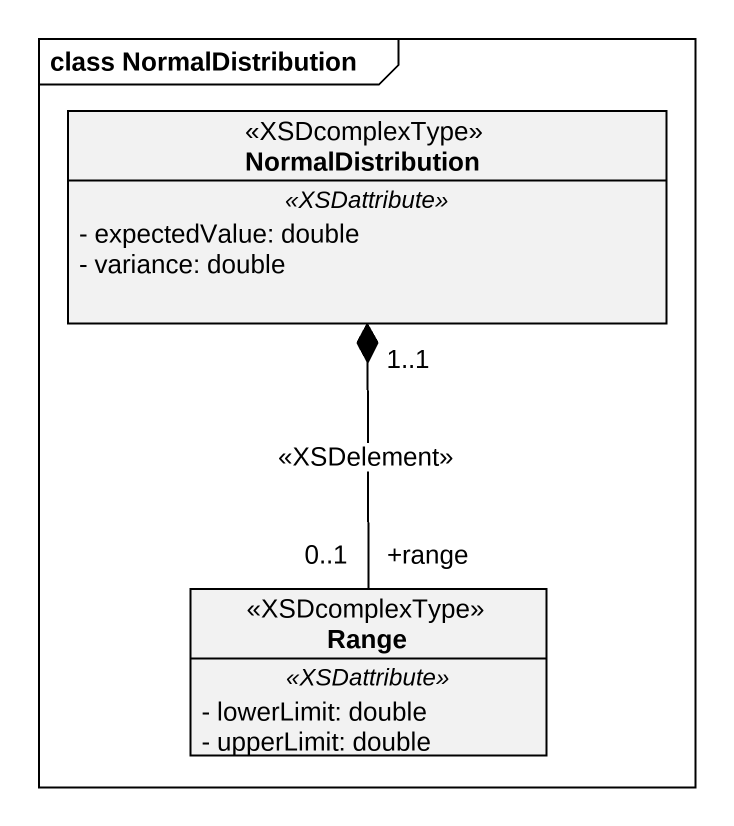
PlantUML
@startuml
mainframe class NormalDistribution
hide circle
hide empty members
skinparam classAttributeIconSize 0
class NormalDistribution <<XSDcomplexType>> {
  .. <<XSDattribute>> ..
  - expectedValue: double
  - variance: double
}
class Range <<XSDcomplexType>> {
  .. <<XSDattribute>> ..
  - lowerLimit: double
  - upperLimit: double
}
NormalDistribution "1..1" *-- "+range\n0..1" Range : <<XSDelement>>
@enduml
